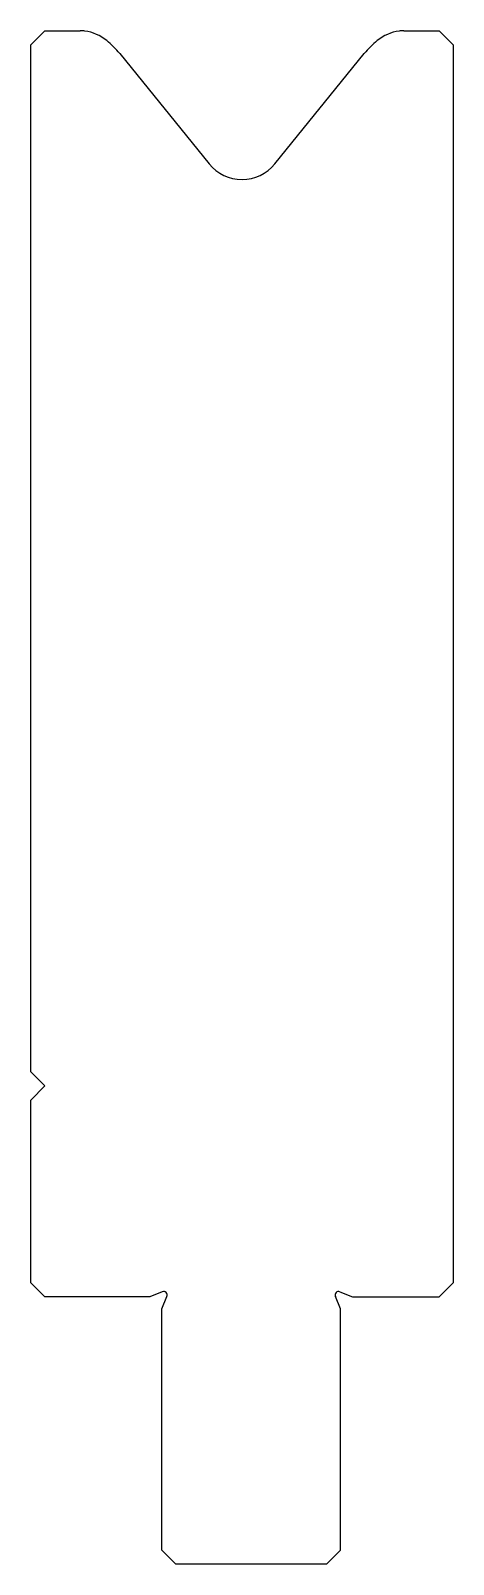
# Model space of a CAD drawing. Header units: metres. Extents: x 83 to 113, y 99 to 208.
import ezdxf

# ---------------------------------------------------------------- set-up
doc = ezdxf.new("R2010")
doc.units = ezdxf.units.M

msp = doc.modelspace()

# ---------------------------------------------------------------- linework, layer by layer
for p, q in [((84.132047, 208.157994), (83.132047, 207.157994)), ((83.132047, 134.157994), (83.132047, 207.157994)), ((84.132047, 208.157994), (86.649917, 208.157994)), ((109.614176, 208.157994), (112.132047, 208.157994)), ((113.132047, 207.157994), (112.132047, 208.157994)), ((113.132047, 207.157994), (113.132047, 119.157994)), ((89.452607, 206.527238), (95.800609, 198.688109)), ((100.463485, 198.688109), (106.811486, 206.527238)), ((83.132047, 134.157994), (84.132047, 133.157994)), ((84.132047, 133.157994), (83.132047, 132.157994)), ((83.132047, 119.157994), (83.132047, 132.157994)), ((83.132047, 119.157994), (84.132047, 118.157994)), ((112.132047, 118.157994), (113.132047, 119.157994)), ((91.582047, 118.157994), (84.132047, 118.157994)), ((92.475477, 118.528065), (91.582047, 118.157994)), ((92.432047, 117.307994), (92.802118, 118.201424)), ((105.132047, 117.307994), (104.761976, 118.201424)), ((105.088617, 118.528065), (105.982047, 118.157994)), ((105.982047, 118.157994), (112.132047, 118.157994)), ((92.432047, 100.157994), (92.432047, 117.307994)), ((105.132047, 100.157994), (105.132047, 117.307994)), ((92.432047, 100.157994), (93.432047, 99.157994)), ((104.132047, 99.157994), (105.132047, 100.157994)), ((104.132047, 99.157994), (93.432047, 99.157994))]:
    msp.add_line(p, q)
for centre, radius, start, end in [((86.649917, 205.907994), 2.25, 81.647624, 90), ((86.51192, 204.968071), 3.2, 50.894347, 81.647624), ((84.556587, 202.56252), 6.3, 39, 50.894347), ((111.707506, 202.56252), 6.3, 129.105653, 141), ((109.752174, 204.968071), 3.2, 98.352376, 129.105653), ((109.614176, 205.907994), 2.25, 90, 98.352376), ((98.132047, 200.57607), 3, 219, 321), ((92.571148, 118.297095), 0.25, 337.5, 112.5), ((104.992946, 118.297095), 0.25, 67.5, 202.5)]:
    msp.add_arc(centre, radius, start, end)

doc.saveas('drawing.dxf')
